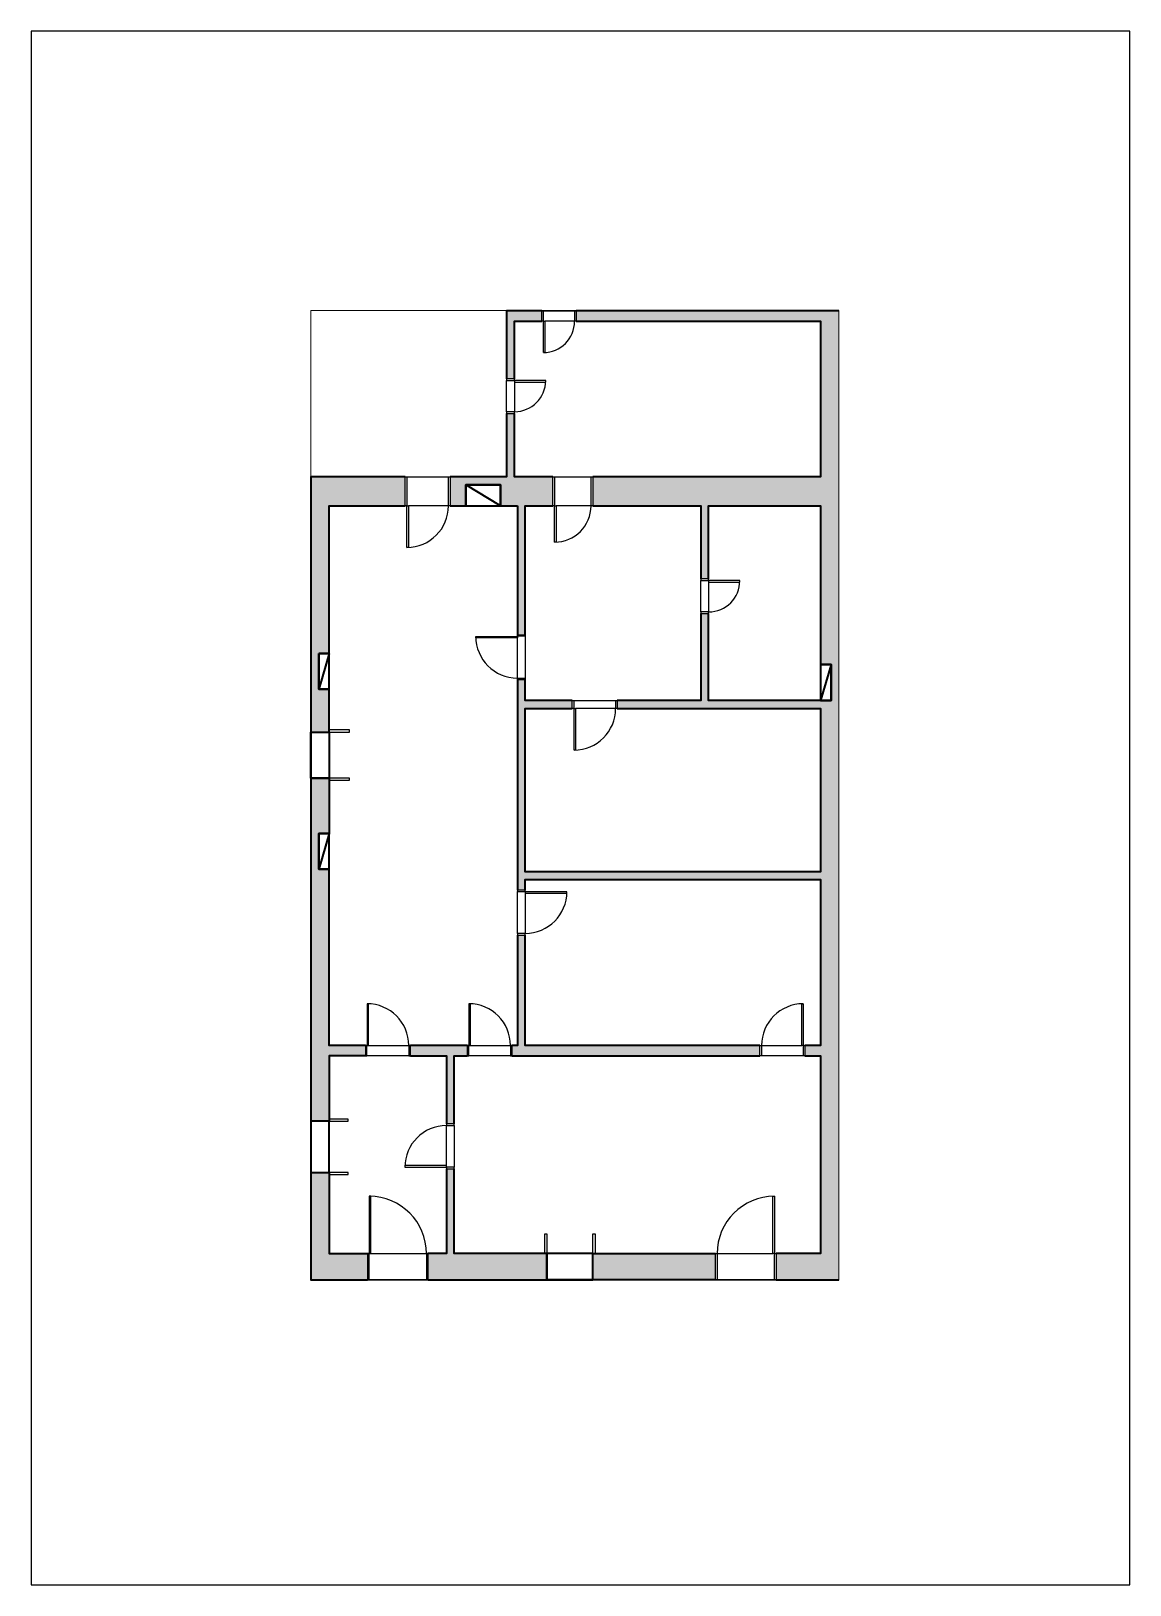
# Paper-space layout 'Layout1' of a CAD drawing. Header units: millimetres. Extents: x 64 to 274, y 59 to 356.
# The model-space entities are those that its viewports show. They can reach past a viewport. Long polylines and large blocks are cut down to what shows.
import ezdxf

# ---------------------------------------------------------------- set-up
doc = ezdxf.new("R2010")
doc.units = ezdxf.units.MM
for name, color, linetype, lineweight in [('A-ALV-___-___-EXI', 250, 'Continuous', 35), ('A-JAN-___-___-EXI', 250, 'Continuous', 25), ('A-PIL-___-___-EXI', 250, 'Continuous', 25), ('A-PIS-___-___-EXI', 250, 'Continuous', 25), ('A-POR-___-___-EXI', 250, 'Continuous', 25)]:
    doc.layers.add(name, color=color, linetype=linetype, lineweight=lineweight)

# ---------------------------------------------------------------- blocks, each defined once
blk = doc.blocks.new('SVG - A4-22870441-Não nomeada')
at = {"layer": 'A-PIS-___-___-EXI'}
for p, q in [((64.29, 356.5), (64.29, 59.5)), ((274.29, 356.5), (64.29, 356.5)), ((274.29, 59.5), (274.29, 356.5)), ((64.29, 59.5), (274.29, 59.5))]:
    blk.add_line(p, q, dxfattribs=at)

msp = doc.modelspace()

# ---------------------------------------------------------------- hatches: boundary and pattern name
at = {"layer": 'A-ALV-___-___-EXI'}
h = msp.add_hatch(color=11, dxfattribs=at)
h.paths.add_polyline_path([(-6926, 17447), (-6776, 17447), (-6776, 18662), (-6926, 18662)])
h.paths.add_polyline_path([(-6926, 19322), (-6776, 19322), (-6776, 20622), (-6926, 20622)])
h = msp.add_hatch(color=11, dxfattribs=at)
h.paths.add_polyline_path([(-6776, 20422), (-6256, 20422), (-6256, 20622), (-6776, 20622)])
h.paths.add_polyline_path([(-5596, 20422), (-576, 20422), (-576, 20622), (-5596, 20622)])
for points in [[(-926, 13862), (-576, 13862), (-576, 20422), (-926, 20422), (-926, 16689)], [(-7706, 17297), (-7046, 17297), (-7046, 17447), (-7706, 17447)], [(-10516, 14072), (-10316, 14072), (-10316, 16897), (-10666, 16897), (-10666, 14072)], [(-10666, 13392), (-10516, 13392), (-10516, 14072), (-10666, 14072)], [(-576, 13172), (-576, 13862), (-726, 13862), (-726, 13172)], [(-10666, 12572), (-10316, 12572), (-10316, 13392), (-10666, 13392), (-10666, 12572)], [(-576, 2602), (-576, 13172), (-926, 13172), (-926, 2602)], [(-10516, 10632), (-10316, 10632), (-10316, 11692), (-10666, 11692), (-10666, 10632)], [(-10666, 9952), (-10516, 9952), (-10516, 10632), (-10666, 10632)], [(-10316, 5132), (-10316, 9952), (-10666, 9952), (-10666, 5132)], [(-6571, 9752), (-926, 9752), (-926, 9902), (-6571, 9902)], [(-10666, 2102), (-10316, 2102), (-10316, 4152), (-10666, 4152)]]:
    msp.add_hatch(color=11, dxfattribs=at).paths.add_polyline_path(points)
h = msp.add_hatch(color=11, dxfattribs=at)
h.paths.add_polyline_path([(-10666, 16897), (-8866, 16897), (-8866, 17447), (-10666, 17447)])
h.paths.add_polyline_path([(-8006, 16897), (-7706, 16897), (-7706, 17447), (-8006, 17447)])
h = msp.add_hatch(color=11, dxfattribs=at)
h.paths.add_polyline_path([(-6721, 16897), (-6041, 16897), (-6041, 17447), (-7046, 17447), (-7046, 16897)])
h.paths.add_polyline_path([(-5281, 16897), (-926, 16897), (-926, 17447), (-5281, 17447)])
h = msp.add_hatch(color=11, dxfattribs=at)
h.paths.add_polyline_path([(-6721, 6582), (-6571, 6582), (-6571, 8692), (-6721, 8692), (-6721, 8521)])
h.paths.add_polyline_path([(-6721, 9552), (-6571, 9552), (-6571, 13572), (-6721, 13572), (-6721, 12605)])
h.paths.add_polyline_path([(-6721, 14432), (-6571, 14432), (-6571, 16897), (-6721, 16897), (-6721, 16689)])
h = msp.add_hatch(color=11, dxfattribs=at)
h.paths.add_polyline_path([(-3216, 13172), (-3066, 13172), (-3066, 14837), (-3216, 14837)])
h.paths.add_polyline_path([(-3216, 15497), (-3066, 15497), (-3066, 16897), (-3216, 16897), (-3216, 16689)])
h = msp.add_hatch(color=11, dxfattribs=at)
h.paths.add_polyline_path([(-6571, 13022), (-5671, 13022), (-5671, 13172), (-6571, 13172)])
h.paths.add_polyline_path([(-4811, 13022), (-926, 13022), (-926, 13172), (-4811, 13172)])
h = msp.add_hatch(color=11, dxfattribs=at)
h.paths.add_polyline_path([(-9626, 6382), (-9626, 6582), (-10316, 6582), (-10316, 6382)])
h.paths.add_polyline_path([(-8766, 6382), (-7681, 6382), (-7681, 6582), (-8766, 6582)])
h.paths.add_polyline_path([(-6821, 6382), (-2086, 6382), (-2086, 6582), (-6821, 6582)])
h.paths.add_polyline_path([(-926, 6382), (-926, 6582), (-1226, 6582), (-1226, 6382)])
h = msp.add_hatch(color=11, dxfattribs=at)
h.paths.add_polyline_path([(-8076, 2602), (-7926, 2602), (-7926, 4222), (-8076, 4222)])
h.paths.add_polyline_path([(-8076, 5082), (-7926, 5082), (-7926, 6382), (-8076, 6382)])
h = msp.add_hatch(color=11, dxfattribs=at)
h.paths.add_polyline_path([(-10316, 2102), (-9586, 2102), (-9586, 2602), (-10316, 2602)])
h.paths.add_polyline_path([(-8426, 2102), (-6156, 2102), (-6156, 2602), (-8426, 2602)])
h = msp.add_hatch(color=11, dxfattribs=at)
h.paths.add_polyline_path([(-5276, 2102), (-2936, 2102), (-2936, 2602), (-5276, 2602)])
h.paths.add_polyline_path([(-576, 2102), (-576, 2602), (-1776, 2602), (-1776, 2102)])

# ---------------------------------------------------------------- linework, layer by layer
at = {"layer": 'A-ALV-___-___-EXI', "color": 7, "lineweight": 35}
for p, q in [((-7046, 16897), (-6721, 16897)), ((-6721, 16897), (-6721, 14432)), ((-6721, 13572), (-6721, 9552)), ((-7681, 6582), (-8766, 6582)), ((-6821, 6382), (-2086, 6382)), ((-8426, 2102), (-6156, 2102))]:
    msp.add_line(p, q, dxfattribs=at)
for points in [[(-6256, 20622), (-6926, 20622), (-6926, 19322)], [(-1776, 2102), (-576, 2102), (-576, 20622), (-5596, 20622)], [(-6776, 19322), (-6776, 20422), (-6256, 20422)], [(-5596, 20422), (-926, 20422), (-926, 17447), (-5281, 17447)], [(-6926, 18662), (-6926, 17447), (-8006, 17447)], [(-6041, 17447), (-6776, 17447), (-6776, 18662)], [(-8866, 17447), (-10666, 17447), (-10666, 12572), (-10316, 12572), (-10316, 11692), (-10666, 11692), (-10666, 5132)], [(-8006, 16897), (-7706, 16897), (-7706, 17297)], [(-10316, 14072), (-10316, 16897), (-8866, 16897)], [(-6571, 14432), (-6571, 16897), (-6041, 16897)], [(-5281, 16897), (-3216, 16897), (-3216, 15497)], [(-3066, 15497), (-3066, 16897), (-926, 16897), (-926, 13862), (-726, 13862), (-726, 13172), (-726, 13862), (-926, 13172), (-726, 13172), (-3066, 13172), (-3066, 14837)], [(-3216, 14837), (-3216, 13172), (-4811, 13172)], [(-10666, 12572), (-10316, 12572), (-10316, 13392), (-10516, 13392)], [(-5671, 13172), (-6571, 13172), (-6571, 13572)], [(-4811, 13022), (-926, 13022), (-926, 9902), (-6571, 9902), (-6571, 13022), (-5671, 13022)], [(-9626, 6582), (-10316, 6582), (-10316, 9952), (-10516, 9952)], [(-6571, 9552), (-6571, 9752), (-926, 9752), (-926, 6582), (-1226, 6582)], [(-6721, 8692), (-6721, 6582), (-6821, 6582)], [(-2086, 6582), (-6571, 6582), (-6571, 8692)], [(-8766, 6382), (-8076, 6382), (-8076, 5082)], [(-7926, 5082), (-7926, 6382), (-7681, 6382)], [(-1226, 6382), (-926, 6382), (-926, 2602), (-1776, 2602)], [(-10666, 4152), (-10316, 4152), (-10316, 5132), (-10666, 5132), (-10666, 4152), (-10666, 2102), (-9586, 2102)], [(-8076, 4222), (-8076, 2602), (-8426, 2602)], [(-2936, 2102), (-5276, 2102), (-5276, 2602), (-6156, 2602), (-6156, 2102), (-6156, 2602), (-7926, 2602), (-7926, 4222)]]:
    msp.add_lwpolyline(points, dxfattribs=at)
at = {"layer": 'A-ALV-___-___-EXI'}
for points in [[(-7046, 16897), (-7706, 17297), (-7046, 17297)], [(-7046, 17297), (-7706, 17297), (-7706, 16897), (-7046, 16897)], [(-10516, 14072), (-10316, 14072), (-10516, 13392)], [(-10516, 14072), (-10516, 13392), (-10316, 13392), (-10316, 14072)], [(-10516, 9952), (-10316, 9952), (-10316, 10632)], [(-10316, 10632), (-10516, 10632), (-10516, 9952), (-10516, 10632)]]:
    msp.add_lwpolyline(points, close=True, dxfattribs=at)
for points in [[(-726, 13862), (-926, 13862), (-926, 13172)], [(-10666, 11692), (-10666, 12572), (-10666, 11692), (-10316, 11692), (-10316, 10632)], [(-9626, 6382), (-10316, 6382), (-10316, 5132), (-10666, 5132), (-10666, 4152), (-10316, 4152), (-10316, 2602), (-9586, 2602)], [(-5276, 2102), (-6156, 2102), (-5276, 2102), (-5276, 2602), (-2936, 2602)]]:
    msp.add_lwpolyline(points, dxfattribs=at)
at = {"layer": 'A-JAN-___-___-EXI'}
for points in [[(-10316, 12572), (-9931, 12572), (-9931, 12612), (-10316, 12612)], [(-10316, 11652), (-9931, 11652), (-9931, 11692), (-10316, 11692)], [(-10316, 5132), (-9956, 5132), (-9956, 5172), (-10316, 5172)], [(-10316, 4112), (-9956, 4112), (-9956, 4152), (-10316, 4152)], [(-6196, 2982), (-6156, 2982), (-6156, 2602), (-6196, 2602)], [(-5276, 2982), (-5236, 2982), (-5236, 2602), (-5276, 2602)]]:
    msp.add_lwpolyline(points, close=True, dxfattribs=at)
at = {"layer": 'A-POR-___-___-EXI'}
for p, q in [((-6256, 20422), (-6256, 20622)), ((-6256, 20622), (-6226, 20622)), ((-6226, 20622), (-6226, 20422)), ((-5626, 20622), (-5596, 20622)), ((-5626, 20422), (-5626, 20622)), ((-5596, 20622), (-5596, 20422)), ((-6226, 20422), (-6256, 20422)), ((-6224, 20422), (-6194, 20422)), ((-6224, 19826), (-6224, 20422)), ((-6194, 20422), (-6194, 19826)), ((-5596, 20422), (-5626, 20422)), ((-6194, 19826), (-6224, 19826)), ((-6926, 19322), (-6926, 19292)), ((-6776, 19322), (-6926, 19322)), ((-6776, 19292), (-6776, 19322)), ((-6926, 19292), (-6776, 19292)), ((-6180, 19290), (-6776, 19290)), ((-6776, 19290), (-6776, 19260)), ((-6776, 19260), (-6180, 19260)), ((-6180, 19260), (-6180, 19290)), ((-6776, 18692), (-6926, 18692)), ((-6926, 18692), (-6926, 18662)), ((-6926, 18662), (-6776, 18662)), ((-6776, 18662), (-6776, 18692)), ((-8866, 16897), (-8866, 17447)), ((-8866, 17447), (-8836, 17447)), ((-8836, 17447), (-8836, 16897)), ((-8036, 17447), (-8006, 17447)), ((-8036, 16897), (-8036, 17447)), ((-8006, 17447), (-8006, 16897)), ((-6041, 16897), (-6041, 17447)), ((-6041, 17447), (-6011, 17447)), ((-6011, 17447), (-6011, 16897)), ((-5311, 17447), (-5281, 17447)), ((-5311, 16897), (-5311, 17447)), ((-5281, 17447), (-5281, 16897)), ((-8836, 16897), (-8866, 16897)), ((-8834, 16897), (-8804, 16897)), ((-8834, 16101), (-8834, 16897)), ((-8804, 16897), (-8804, 16101)), ((-8006, 16897), (-8036, 16897)), ((-6011, 16897), (-6041, 16897)), ((-6009, 16897), (-5979, 16897)), ((-6009, 16201), (-6009, 16897)), ((-5979, 16897), (-5979, 16201)), ((-5281, 16897), (-5311, 16897)), ((-8804, 16101), (-8834, 16101)), ((-5979, 16201), (-6009, 16201)), ((-3216, 15497), (-3216, 15467)), ((-3066, 15497), (-3216, 15497)), ((-3216, 15467), (-3066, 15467)), ((-3066, 15467), (-3066, 15497)), ((-2470, 15465), (-3066, 15465)), ((-3066, 15465), (-3066, 15435)), ((-2470, 15435), (-2470, 15465)), ((-3066, 15435), (-2470, 15435)), ((-3066, 14867), (-3216, 14867)), ((-3216, 14867), (-3216, 14837)), ((-3066, 14837), (-3066, 14867)), ((-3216, 14837), (-3066, 14837)), ((-7517, 14400), (-6721, 14400)), ((-7517, 14370), (-7517, 14400)), ((-6721, 14370), (-7517, 14370)), ((-6721, 14432), (-6571, 14432)), ((-6721, 14402), (-6721, 14432)), ((-6571, 14402), (-6721, 14402)), ((-6721, 14400), (-6721, 14370)), ((-6571, 14432), (-6571, 14402)), ((-6721, 13602), (-6571, 13602)), ((-6721, 13572), (-6721, 13602)), ((-6571, 13572), (-6721, 13572)), ((-6571, 13602), (-6571, 13572)), ((-5671, 13022), (-5671, 13172)), ((-5671, 13172), (-5641, 13172)), ((-5641, 13172), (-5641, 13022)), ((-4841, 13172), (-4811, 13172)), ((-4841, 13022), (-4841, 13172)), ((-4811, 13172), (-4811, 13022)), ((-5641, 13022), (-5671, 13022)), ((-5639, 13022), (-5609, 13022)), ((-5639, 12226), (-5639, 13022)), ((-5609, 13022), (-5609, 12226)), ((-4811, 13022), (-4841, 13022)), ((-5609, 12226), (-5639, 12226)), ((-6721, 9552), (-6721, 9522)), ((-6571, 9552), (-6721, 9552)), ((-6721, 9522), (-6571, 9522)), ((-6571, 9522), (-6571, 9552)), ((-5775, 9520), (-6571, 9520)), ((-6571, 9520), (-6571, 9490)), ((-5775, 9490), (-5775, 9520)), ((-6571, 9490), (-5775, 9490)), ((-6571, 8722), (-6721, 8722)), ((-6721, 8722), (-6721, 8692)), ((-6721, 8692), (-6571, 8692)), ((-6571, 8692), (-6571, 8722)), ((-9564, 7378), (-9594, 7378)), ((-9594, 7378), (-9594, 6582)), ((-9564, 6582), (-9564, 7378)), ((-7619, 7378), (-7649, 7378)), ((-7649, 7378), (-7649, 6582)), ((-7619, 6582), (-7619, 7378)), ((-1288, 6582), (-1288, 7378)), ((-1288, 7378), (-1258, 7378)), ((-1258, 7378), (-1258, 6582)), ((-9596, 6582), (-9626, 6582)), ((-9626, 6582), (-9626, 6382)), ((-9596, 6382), (-9596, 6582)), ((-9594, 6582), (-9564, 6582)), ((-8766, 6582), (-8796, 6582)), ((-8796, 6582), (-8796, 6382)), ((-8766, 6382), (-8766, 6582)), ((-7651, 6582), (-7681, 6582)), ((-7681, 6582), (-7681, 6382)), ((-7651, 6382), (-7651, 6582)), ((-7649, 6582), (-7619, 6582)), ((-6821, 6582), (-6851, 6582)), ((-6851, 6582), (-6851, 6382)), ((-6821, 6382), (-6821, 6582)), ((-2086, 6582), (-2056, 6582)), ((-2086, 6382), (-2086, 6582)), ((-2056, 6582), (-2056, 6382)), ((-1258, 6582), (-1288, 6582)), ((-1256, 6582), (-1226, 6582)), ((-1256, 6382), (-1256, 6582)), ((-1226, 6582), (-1226, 6382)), ((-9626, 6382), (-9596, 6382)), ((-8796, 6382), (-8766, 6382)), ((-7681, 6382), (-7651, 6382)), ((-6851, 6382), (-6821, 6382)), ((-2056, 6382), (-2086, 6382)), ((-1226, 6382), (-1256, 6382)), ((-7926, 5082), (-8076, 5082)), ((-8076, 5082), (-8076, 5052)), ((-8076, 5052), (-7926, 5052)), ((-7926, 5052), (-7926, 5082)), ((-8872, 4284), (-8872, 4254)), ((-8076, 4284), (-8872, 4284)), ((-8872, 4254), (-8076, 4254)), ((-8076, 4254), (-8076, 4284)), ((-7926, 4252), (-8076, 4252)), ((-8076, 4252), (-8076, 4222)), ((-8076, 4222), (-7926, 4222)), ((-7926, 4222), (-7926, 4252)), ((-9524, 3698), (-9554, 3698)), ((-9554, 3698), (-9554, 2602)), ((-9524, 2602), (-9524, 3698)), ((-1838, 2602), (-1838, 3698)), ((-1838, 3698), (-1808, 3698)), ((-1808, 3698), (-1808, 2602)), ((-9556, 2602), (-9586, 2602)), ((-9586, 2602), (-9586, 2102)), ((-9556, 2102), (-9556, 2602)), ((-9554, 2602), (-9524, 2602)), ((-8426, 2602), (-8456, 2602)), ((-8456, 2602), (-8456, 2102)), ((-8426, 2102), (-8426, 2602)), ((-2936, 2602), (-2906, 2602)), ((-2936, 2102), (-2936, 2602)), ((-2906, 2602), (-2906, 2102)), ((-1808, 2602), (-1838, 2602)), ((-1806, 2602), (-1776, 2602)), ((-1806, 2102), (-1806, 2602)), ((-1776, 2602), (-1776, 2102)), ((-9586, 2102), (-9556, 2102)), ((-8456, 2102), (-8426, 2102)), ((-2906, 2102), (-2936, 2102)), ((-1776, 2102), (-1806, 2102))]:
    msp.add_line(p, q, dxfattribs=at)
at = {"layer": 'A-POR-___-___-EXI', "color": 250}
for p, q in [((-6226, 20622), (-5626, 20622)), ((-6224, 20422), (-6226, 20422)), ((-5626, 20422), (-6194, 20422)), ((-6926, 18692), (-6926, 19292)), ((-6776, 19292), (-6776, 19290)), ((-6776, 19260), (-6776, 18692)), ((-8836, 17447), (-8036, 17447)), ((-6011, 17447), (-5311, 17447)), ((-8834, 16897), (-8836, 16897)), ((-8036, 16897), (-8804, 16897)), ((-6009, 16897), (-6011, 16897)), ((-5311, 16897), (-5979, 16897)), ((-3216, 14867), (-3216, 15467)), ((-3066, 15467), (-3066, 15465)), ((-3066, 15435), (-3066, 14867)), ((-6721, 14400), (-6721, 14402)), ((-6721, 13602), (-6721, 14370)), ((-6571, 14402), (-6571, 13602)), ((-5641, 13172), (-4841, 13172)), ((-5639, 13022), (-5641, 13022)), ((-4841, 13022), (-5609, 13022)), ((-6721, 8722), (-6721, 9522)), ((-6571, 9522), (-6571, 9520)), ((-6571, 9490), (-6571, 8722)), ((-9596, 6582), (-9594, 6582)), ((-9564, 6582), (-8796, 6582)), ((-7651, 6582), (-7649, 6582)), ((-7619, 6582), (-6851, 6582)), ((-2056, 6582), (-1288, 6582)), ((-1258, 6582), (-1256, 6582)), ((-8796, 6382), (-9596, 6382)), ((-6851, 6382), (-7651, 6382)), ((-1256, 6382), (-2056, 6382)), ((-8076, 4284), (-8076, 5052)), ((-7926, 5052), (-7926, 4252)), ((-8076, 4252), (-8076, 4254)), ((-9556, 2602), (-9554, 2602)), ((-9524, 2602), (-8456, 2602)), ((-2906, 2602), (-1838, 2602)), ((-1808, 2602), (-1806, 2602)), ((-8456, 2102), (-9556, 2102)), ((-1806, 2102), (-2906, 2102))]:
    msp.add_line(p, q, dxfattribs=at)
at = {"layer": 'A-POR-___-___-EXI'}
for centre, radius, start, end in [((-6224, 20422), 596, 270, 0), ((-6776, 19290), 596, 270, 0), ((-8834, 16897), 796, 270, 0), ((-6009, 16897), 696, 270, 0), ((-3066, 15465), 596, 270, 0), ((-6721, 14400), 796, 180, 270), ((-5639, 13022), 796, 270, 0), ((-6571, 9520), 796, 270, 0), ((-9594, 6582), 796, 0, 90), ((-7649, 6582), 796, 0, 90), ((-1258, 6582), 796, 90, 180), ((-8076, 4254), 796, 90, 180), ((-9554, 2602), 1096, 0, 90), ((-1808, 2602), 1096, 90, 180)]:
    msp.add_arc(centre, radius, start, end, dxfattribs=at)

psp = doc.layouts.get("Layout1")

# ---------------------------------------------------------------- block references
at = {"layer": 'A-PIL-___-___-EXI'}
psp.add_blockref('SVG - A4-22870441-Não nomeada', (0, 0), dxfattribs=at)

# ---------------------------------------------------------------- viewports
at = {"layer": 'A-ALV-___-___-EXI'}
psp.add_viewport(center=(168.23, 210.42), size=(100.9, 185.4), view_center_point=(-5621.08, 11361.75), view_height=18540, dxfattribs=at)

doc.saveas('drawing.dxf')
